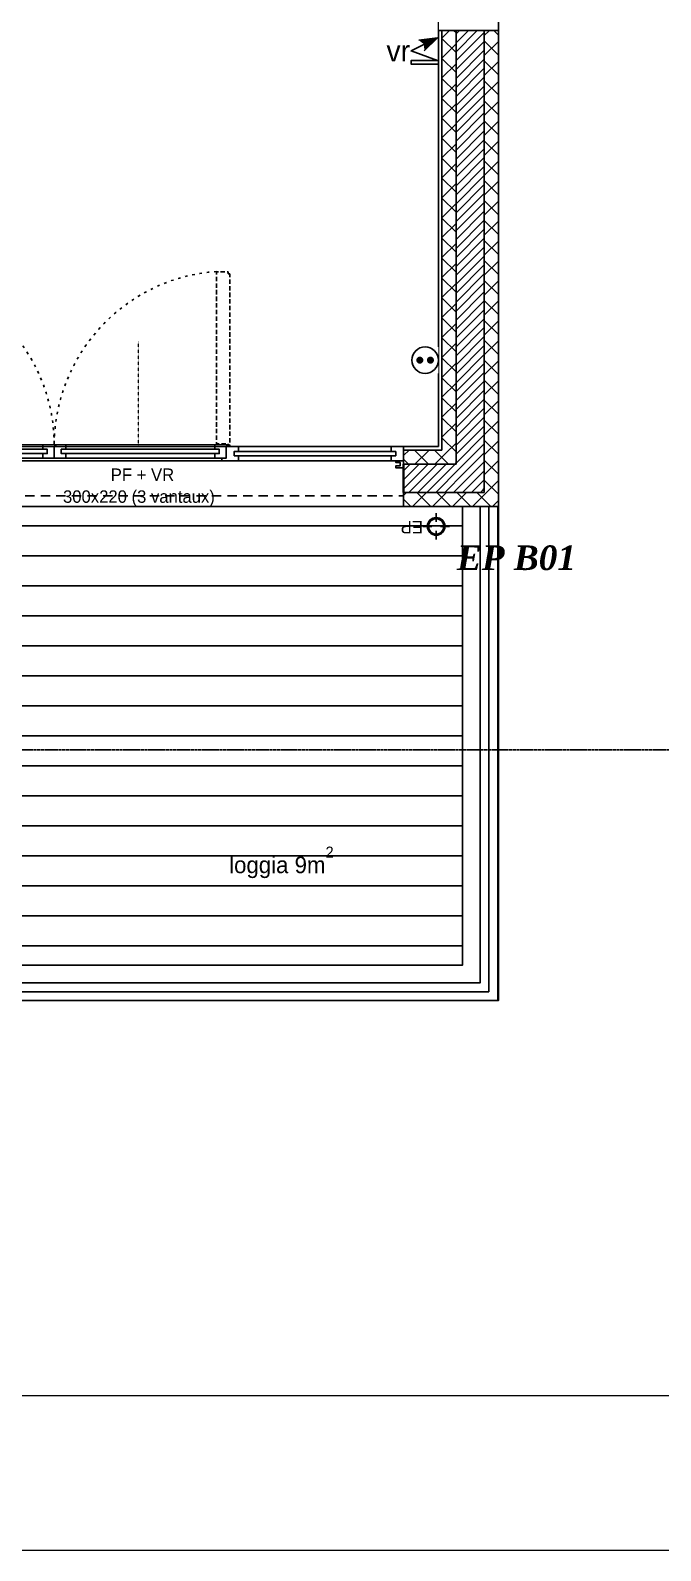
# Model space of a CAD drawing. Header units: centimetres. Extents: x -35664 to 50682, y -23001 to 23705.
# Drawn here: x 9553 to 9910, y 1881 to 2742 of the extents above; entities that cross this region are included whole.
import ezdxf

# ---------------------------------------------------------------- set-up
doc = ezdxf.new("R2010")
doc.units = ezdxf.units.CM
for name, pattern in [('ACAD_ISO03W100', [0.295276, 0.11811, -0.177165]), ('Style de ligne -1', [0.41664, 0.20828, -0.20836]), ('Style de ligne -11', [0.347222, 0.20828, -0.138942]), ('Style de ligne -12', [0.164042, 0.054681, -0.109361]), ('Style de ligne -13', [0.147638, 0.098425, -0.049213])]:
    doc.linetypes.add(name, pattern=pattern)
for name, color, linetype in [('B aménagement intérieur', 252, 'Continuous'), ('B GÈnÈral_Hatch', 252, 'Continuous'), ('B Général', 252, 'Continuous'), ('C ANNOTATIONS-axes horizontaux', 252, 'Style de ligne -1'), ('C ANNOTATIONS-prestations', 252, 'Continuous'), ('D SURFACES-shab', 252, 'Continuous'), ('Général', 252, 'Continuous'), ('prlm-EAU-EPEXT', 145, 'Continuous'), ('prlm-VMC', 93, 'Continuous')]:
    doc.layers.add(name, color=color, linetype=linetype)
for name, color, linetype, lineweight in [('prlm-ELEC-CFO', 1, 'Continuous', 25), ('prlm-ZCARTOUCHE', 181, 'Continuous', 13), ('w_.prlm-EAU-EPEXT', 252, 'Continuous', 18)]:
    doc.layers.add(name, color=color, linetype=linetype, lineweight=lineweight)
doc.layers.add('prlm-ZEROPLOT', color=254, linetype='Continuous', plot=False)
doc.layers.get('prlm-VMC').off()
doc.styles.add('Eurostile', font='Eurosti.TTF')
doc.styles.add('Eurostile (bold)', font='Eurostib.TTF')
doc.styles.add('prlm-eau-ep', font='timesbi.ttf', dxfattribs={"height": 18})
doc.styles.add('prlm-elec-cfo', font='comic.ttf', dxfattribs={"height": 12})
doc.styles.add('Times New Roman (bold italic)', font='timesbi.ttf')
pattern_1 = [(45, (0, 0), (2.4253472, -2.6458333), [])]
pattern_2 = [(45, (0, 0), (-5.656854, 5.656854), []), (135, (0, 0), (5.656854, 5.656854), [])]

# ---------------------------------------------------------------- blocks, each defined once
blk = doc.blocks.new('B 90.T3 BS 101 (2D)')
at = {"layer": 'D SURFACES-shab', "lineweight": 18, "flags": 128}
blk.add_lwpolyline([(291.06, -150.29), (-121.62, -150.29), (-121.62, -245.29), (-284.63, -245.29), (-284.63, -617.94), (291.06, -617.94)], close=True, dxfattribs=at)
blk = doc.blocks.new('B 90.PF 300.220 + VR (3 vantaux)')
at = {"layer": 'B Général', "linetype": 'Continuous'}
for p, q in [((-150, 7), (-150, 17)), ((150, 7), (150, 17))]:
    blk.add_line(p, q, dxfattribs=at)
at = {"layer": 'B Général'}
blk.add_line((-143, 9), (47, 9), dxfattribs=at)
at = {"layer": 'B Général', "linetype": 'Continuous', "lineweight": 35}
for p, q in [((-150, 7), (-150, -9)), ((150, 7), (150, -9))]:
    blk.add_line(p, q, dxfattribs=at)
at = {"layer": 'B Général', "linetype": 'Style de ligne -13', "ltscale": 25.4, "flags": 128}
for points in [[(-147.5, 117), (-146.5, 117), (-146.5, 116), (-140, 116), (-140, 18.5), (-146.5, 18.5), (-146.5, 17.5), (-147.5, 17.5)], [(51.5, 115), (50.5, 115), (50.5, 116), (44, 116), (44, 18.5), (50.5, 18.5), (50.5, 17.5), (51.5, 17.5)]]:
    blk.add_lwpolyline(points, close=True, dxfattribs=at)
at = {"layer": 'B Général', "linetype": 'Continuous', "flags": 128}
for points in [[(-139, 15.5), (-141.5, 15.5), (-141.5, 13), (-139, 13), (-139, 10.5), (-145.5, 10.5), (-145.5, 17), (-146.5, 17), (-146.5, 18), (-139, 18)], [(-54.5, 15.5), (-52, 15.5), (-52, 13), (-54.5, 13), (-54.5, 10.5), (-48, 10.5), (-48, 17), (-47, 17), (-47, 18), (-54.5, 18)], [(-41.5, 15.5), (-44, 15.5), (-44, 13), (-41.5, 13), (-41.5, 10.5), (-48, 10.5), (-48, 17), (-47, 17), (-47, 18), (-41.5, 18)], [(43, 15.5), (45.5, 15.5), (45.5, 13), (43, 13), (43, 10.5), (49.5, 10.5), (49.5, 17), (50.5, 17), (50.5, 18), (43, 18)]]:
    blk.add_lwpolyline(points, close=True, dxfattribs=at)
at = {"layer": 'B Général', "flags": 128}
for points in [[(-54.5, 18), (-139, 18), (-139, 15.5), (-54.5, 15.5)], [(-41.5, 18), (43, 18), (43, 15.5), (-41.5, 15.5)], [(-143, 10.5), (-143, 9), (-150, 9), (-150, 17), (-145.5, 17), (-145.5, 10.5)], [(-150, 9), (-150, 5), (-145.5, 5), (-145.5, 6), (-148, 6), (-148, 8), (-145.5, 8), (-145.5, 9)], [(-54.5, 13), (-139, 13), (-139, 10.5), (-54.5, 10.5)], [(-41.5, 13), (43, 13), (43, 10.5), (-41.5, 10.5)], [(56.5, 17), (56.5, 14.25), (54, 14.25), (54, 11.75), (56.5, 11.75), (56.5, 9), (47, 9), (47, 10.5), (49.5, 10.5), (49.5, 17)], [(145.5, 14.25), (54, 14.25), (54, 11.75), (145.5, 11.75)], [(143, 17), (56.5, 17), (56.5, 14.25), (143, 14.25)], [(143, 11.75), (56.5, 11.75), (56.5, 9), (143, 9)], [(145.5, 14.25), (143, 14.25), (143, 17), (150, 17), (150, 9), (143, 9), (143, 11.75), (145.5, 11.75)], [(150, 9), (150, 5), (145.5, 5), (145.5, 6), (148, 6), (148, 8), (145.5, 8), (145.5, 9)]]:
    blk.add_lwpolyline(points, close=True, dxfattribs=at)
at = {"layer": 'B Général', "linetype": 'Style de ligne -11', "ltscale": 25.4, "flags": 128}
blk.add_lwpolyline([(-150, 9), (150, 9), (150, -11), (-150, -11)], close=True, dxfattribs=at)
at = {"layer": 'B Général', "flags": 128}
blk.add_lwpolyline([(150, -9), (150, -17), (-150, -17), (-150, -9)], dxfattribs=at)
at = {"layer": 'B Général'}
for centre in [(-147, 17.5), (51, 17.5)]:
    blk.add_circle(centre, 0.5, dxfattribs=at)
at = {"layer": 'B Général', "linetype": 'Style de ligne -12', "ltscale": 25.4}
for centre, start, end in [((-147, 17.5), 0.29382, 90.28792), ((51, 17.5), 94.06495, 179.70618)]:
    blk.add_arc(centre, 99, start, end, dxfattribs=at)
at = {"layer": 'B Général', "insert": (2, 4.58), "char_height": 7.059, "attachment_point": 2, "rotation": 360, "line_spacing_factor": 0.894142, "style": 'Eurostile'}
blk.add_mtext('PF + VR', dxfattribs=at)
at = {"layer": 'C ANNOTATIONS-prestations', "rotation": 360, "line_spacing_factor": 0.894142}
for s, insert, char_height, attachment_point, style in [('3', (-141.15, -4.77), 9.41, 1, 'Eurostile (bold)'), ('300x220 (3 vantaux) ', (0, -7.82), 7.059, 2, 'Eurostile')]:
    blk.add_mtext(s, dxfattribs=dict(at, insert=insert, char_height=char_height, attachment_point=attachment_point, style=style))
blk = doc.blocks.new('B 90.EP')
at = {"layer": 'B Général', "linetype": 'Continuous'}
for p, q in [((-7.5, 0), (-2.5, 0)), ((0, 7.5), (0, 2.5)), ((7.5, 0), (2.5, 0)), ((0, -7.5), (0, -2.5))]:
    blk.add_line(p, q, dxfattribs=at)
at = {"layer": 'B Général', "linetype": 'Continuous', "flags": 128}
for points in [[(-5, 0, -1), (5, 0, -1)], [(-4.33, 0, -1), (4.33, 0, -1)]]:
    blk.add_lwpolyline(points, format="xyb", close=True, dxfattribs=at)
at = {"layer": 'C ANNOTATIONS-prestations', "insert": (7.5, 3.99), "char_height": 7.059, "attachment_point": 1, "line_spacing_factor": 0.894142, "style": 'Eurostile'}
blk.add_mtext('EP', dxfattribs=at)
blk = doc.blocks.new('B 90.w_.xi.epext')
at = {"layer": 'w_.prlm-EAU-EPEXT', "linetype": 'Continuous', "lineweight": 18}
blk.add_circle((0, 0), 5, dxfattribs=at)
blk = doc.blocks.new('B 90.Groupe-27-1')
at = {"layer": 'w_.prlm-EAU-EPEXT'}
blk.add_blockref('B 90.w_.xi.epext', (9783.23, 2461.24), dxfattribs=at)
at = {"layer": 'w_.prlm-EAU-EPEXT', "insert": (9794.98, 2450.45), "char_height": 13.989, "width": 86.1947, "attachment_point": 1, "line_spacing_factor": 1.004802, "style": 'Times New Roman (bold italic)'}
blk.add_mtext('EP B01', dxfattribs=at)
blk = doc.blocks.new('xi.EA')
at = {"layer": 'prlm-ZEROPLOT', "color": 250, "linetype": 'ACAD_ISO03W100', "lineweight": 0, "ltscale": 0.2}
blk.add_lwpolyline([(0, 0), (0, 60)], dxfattribs=at)
blk = doc.blocks.new('xi.epext')
at = {"layer": 'prlm-EAU-EPEXT', "color": 0, "linetype": 'ByBlock', "lineweight": -2}
blk.add_circle((0, 0), 5, dxfattribs=at)
blk = doc.blocks.new('xi.VR')
at = {"layer": 'prlm-ELEC-CFO', "lineweight": 5}
blk.add_hatch(color=0, dxfattribs=at).paths.add_polyline_path([(-3, 6), (-0.1, 3.7), (0, 0), (7.5, 7.5)])
at = {"layer": 'prlm-ELEC-CFO', "color": 0}
for points in [[(0.95, 4.23), (-7.5, 0), (7.5, -5.5), (-7.5, -5.5), (-7.5, -7.5), (7.5, -7.5)], [(-3, 6), (7.5, 7.5), (0, 0)]]:
    blk.add_lwpolyline(points, dxfattribs=at)
blk = doc.blocks.new('xi.PC')
at = {"color": 0, "lineweight": 5}
blk.add_wipeout([(-7.5, -7.5), (7.5, -7.5), (7.5, 7.5), (-7.5, 7.5)], dxfattribs=at).dxf.layer = 'prlm-ELEC-CFO'
at = {"layer": 'prlm-ELEC-CFO', "color": 0, "linetype": 'ByBlock', "lineweight": 5, "const_width": 2}
for points in [[(-4, 0, 1), (-2, 0, 1)], [(2, 0, 1), (4, 0, 1)]]:
    blk.add_lwpolyline(points, format="xyb", close=True, dxfattribs=at)
at = {"layer": 'prlm-ELEC-CFO', "color": 0, "linetype": 'ByBlock', "lineweight": -2}
blk.add_circle((0, 0), 7.5, dxfattribs=at)

msp = doc.modelspace()

# ---------------------------------------------------------------- hatches: boundary and pattern name
at = {"layer": 'B GÈnÈral_Hatch', "linetype": 'Continuous'}
h = msp.add_hatch(dxfattribs=at)
h.set_pattern_fill('02_ISOLANT', color=256, angle=90, style=0, pattern_type=2)
h.set_pattern_definition([(135, (0, 0), (-5.656854, -5.656854), []), (225, (0, 0), (-5.656854, 5.656854), [])])
h.paths.add_polyline_path([(9786.485, 2504.491), (9794.485, 2496.491), (9794.485, 2742.386), (9786.485, 2742.386)])
h = msp.add_hatch(dxfattribs=at)
h.set_pattern_fill('50_BETON', color=256, style=0, pattern_type=2)
h.set_pattern_definition(pattern_1)
h.paths.add_polyline_path([(9794.485, 2496.491), (9810.485, 2480.491), (9810.485, 2742.386), (9794.485, 2742.386)])
h = msp.add_hatch(dxfattribs=at)
h.set_pattern_fill('02_ISOLANT', color=256, angle=90, style=0, pattern_type=2)
h.set_pattern_definition([(135, (0, 0), (-5.656854, -5.656854), []), (225, (0, 0), (-5.656854, 5.656854), [])])
h.paths.add_polyline_path([(9810.485, 2480.491), (9818.485, 2472.491), (9818.485, 2742.386), (9810.485, 2742.386)])
h = msp.add_hatch(dxfattribs=at)
h.set_pattern_fill('02_ISOLANT', color=256, style=0, pattern_type=2)
h.set_pattern_definition(pattern_2)
h.paths.add_polyline_path([(9764.794, 2504.491), (9764.794, 2496.491), (9794.485, 2496.491), (9786.485, 2504.491)])
h = msp.add_hatch(dxfattribs=at)
h.set_pattern_fill('50_BETON', color=256, style=0, pattern_type=2)
h.set_pattern_definition(pattern_1)
h.paths.add_polyline_path([(9764.794, 2496.491), (9764.794, 2480.491), (9810.485, 2480.491), (9794.485, 2496.491)])
h = msp.add_hatch(dxfattribs=at)
h.set_pattern_fill('02_ISOLANT', color=256, style=0, pattern_type=2)
h.set_pattern_definition(pattern_2)
h.paths.add_polyline_path([(9764.794, 2480.491), (9764.794, 2472.491), (9818.485, 2472.491), (9810.485, 2480.491)])
h = msp.add_hatch(dxfattribs=at)
h.set_pattern_fill('H_BARDAGE V 150', color=256, angle=90, style=0, pattern_type=2)
h.set_pattern_definition([(180, (9626.45, 2342.491), (1e-15, 17), [])])
h.paths.add_polyline_path([(9454.794, 2472.491), (9798.106, 2472.491), (9798.106, 2212.491), (9454.794, 2212.491)])

# ---------------------------------------------------------------- linework, layer by layer
at = {"layer": 'B Général', "linetype": 'Continuous'}
for p, q in [((9784.485, 2506.491), (9784.485, 2742.386)), ((9818.485, 2742.386), (9784.485, 2742.386)), ((9784.485, 2506.491), (9784.485, 2742.386)), ((9786.485, 2504.491), (9786.485, 2742.386)), ((9786.485, 2504.491), (9786.485, 2742.386)), ((9794.485, 2496.491), (9794.485, 2742.386)), ((9810.485, 2480.491), (9810.485, 2742.386)), ((9818.485, 2472.491), (9818.485, 2742.386)), ((9818.485, 2472.491), (9818.485, 2742.386)), ((9764.794, 2506.491), (9784.485, 2506.491)), ((9764.794, 2506.491), (9784.485, 2506.491)), ((9764.794, 2472.491), (9764.794, 2506.491)), ((9764.794, 2504.491), (9786.485, 2504.491)), ((9764.794, 2504.491), (9786.485, 2504.491)), ((9764.794, 2496.491), (9794.485, 2496.491)), ((9764.794, 2480.491), (9810.485, 2480.491)), ((9764.794, 2472.491), (9818.485, 2472.491)), ((9764.794, 2472.491), (9818.485, 2472.491))]:
    msp.add_line(p, q, dxfattribs=at)
at = {"layer": 'B Général', "linetype": 'Continuous', "lineweight": 18}
for p, q in [((9794.485, 2496.491), (9794.485, 2742.386)), ((9810.485, 2480.491), (9810.485, 2742.386)), ((9764.794, 2496.491), (9794.485, 2496.491)), ((9764.794, 2480.491), (9810.485, 2480.491))]:
    msp.add_line(p, q, dxfattribs=at)
at = {"layer": 'B Général', "linetype": 'Continuous', "flags": 128}
for points in [[(9454.794, 2472.491), (9818.106, 2472.491), (9818.106, 2192.491), (9468.295, 2192.491), (9468.295, 2216.491), (9454.794, 2216.491)], [(9454.794, 2472.491), (9798.106, 2472.491), (9798.106, 2212.491), (9454.794, 2212.491)], [(9813.106, 2197.491), (9508.106, 2197.491), (9508.106, 2202.491), (9808.106, 2202.491), (9808.106, 2472.491), (9813.106, 2472.491)]]:
    msp.add_lwpolyline(points, close=True, dxfattribs=at)
at = {"layer": 'C ANNOTATIONS-axes horizontaux'}
msp.add_line((12370.813, 2334.491), (7910.813, 2334.491), dxfattribs=at)
msp.add_line((12370.813, 2334.491), (7910.813, 2334.491), dxfattribs=at)
at = {"layer": 'prlm-ZEROPLOT'}
msp.add_lwpolyline([(8418.485, 4917.388), (10859.388, 4917.388), (10859.389, 3517.39), (9818.485, 3517.39), (9818.485, 2192.491), (8418.485, 2192.491)], close=True, dxfattribs=at)

# ---------------------------------------------------------------- block references
at = {"layer": 'B aménagement intérieur'}
msp.add_blockref('B 90.T3 BS 101 (2D)', (9493.423, 3124.43), dxfattribs=at)
at = {"layer": 'B Général'}
msp.add_blockref('B 90.PF 300.220 + VR (3 vantaux)', (9614.794, 2489.491), dxfattribs=at)
at = {"layer": 'B Général', "rotation": 180}
msp.add_blockref('B 90.EP', (9783.235, 2461.241), dxfattribs=at)
at = {"layer": 'Général'}
msp.add_blockref('B 90.Groupe-27-1', (0, 0), dxfattribs=at)
at = {"layer": 'prlm-EAU-EPEXT'}
msp.add_blockref('xi.epext', (9783.235, 2461.241), dxfattribs=at)
at = {"layer": 'prlm-VMC'}
msp.add_blockref('xi.EA', (9614.568, 2506.42), dxfattribs=at)

# ---------------------------------------------------------------- texts
at = {"layer": 'D SURFACES-shab', "insert": (9725.169, 2279.726), "char_height": 9.412, "width": 264, "attachment_point": 3, "line_spacing_factor": 0.894142, "style": 'Eurostile'}
msp.add_mtext('loggia 9m{\\H0.6667x;\\S2^ ;}', dxfattribs=at)
at = {"layer": 'prlm-EAU-EPEXT', "insert": (9794.975, 2450.462), "char_height": 14, "width": 86.19473, "attachment_point": 1, "style": 'prlm-eau-ep'}
msp.add_mtext('EP B01', dxfattribs=at)

# ---------------------------------------------------------------- next in the draw order: block references
at = {"layer": 'prlm-ELEC-CFO'}
msp.add_blockref('xi.PC', (9776.99, 2555.464), dxfattribs=at)

# ---------------------------------------------------------------- next in the draw order: texts
at = {"layer": 'prlm-ELEC-CFO', "lineweight": 20, "insert": (9761.767, 2730.763), "char_height": 12, "attachment_point": 5, "line_spacing_factor": 0.8, "style": 'prlm-elec-cfo', "bg_fill": 3, "box_fill_scale": 1.1, "bg_fill_color": 256, "bg_fill_transparency": 0}
msp.add_mtext('vr', dxfattribs=at)

# ---------------------------------------------------------------- next in the draw order: linework, layer by layer
at = {"layer": 'prlm-ZCARTOUCHE'}
for points in [[(2346.896, 6179.445), (12766.42, 6179.445), (12766.42, 1880.678), (2346.896, 1880.678)], [(2420.067, 6120.958), (12693.25, 6120.958), (12693.25, 1968.408), (2420.067, 1968.408)]]:
    msp.add_lwpolyline(points, close=True, dxfattribs=at)

# ---------------------------------------------------------------- next in the draw order: block references
at = {"layer": 'prlm-ELEC-CFO'}
msp.add_blockref('xi.VR', (9776.485, 2730.763), dxfattribs=at)

doc.saveas('drawing.dxf')
